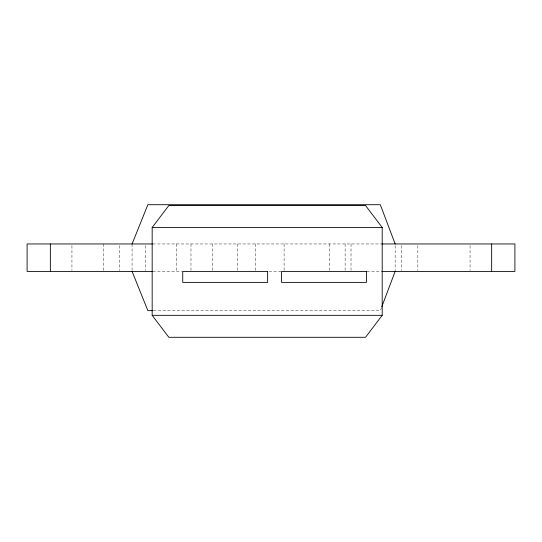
<?xml version="1.0" encoding="UTF-8"?>
<svg xmlns="http://www.w3.org/2000/svg" width="542" height="542" viewBox="0 0 542 542"><rect width="100%" height="100%" fill="white"/><g stroke="black" fill="none" stroke-linecap="round" stroke-linejoin="round"><path stroke-width="0.41" stroke-dasharray="2.71 2.03" d="M381.5 307.51L380.315 310.647L153.318 310.647M152.776 243.954L381.643 243.954M152.776 271.406L181.766 271.406M269.035 271.406L280.797 271.406M366.887 271.406L381.643 271.406M470.063 245.614L470.063 270.573M417.841 245.614L417.841 270.573M401.717 245.614L401.717 270.573M395.152 245.614L395.152 270.573M351.02 243.954L351.02 270.573M345.125 243.954L345.125 270.573M329.434 243.954L329.434 270.573M284.103 243.954L284.103 270.573M255.688 243.954L255.688 270.573M237.227 243.954L237.227 270.573M212.566 243.954L212.566 271.406M190.98 243.954L190.98 270.573M176.211 243.954L176.211 271.406M145.737 245.614L145.737 270.573M132.079 243.954L132.079 270.573M119.613 245.614L119.613 270.573M103.495 243.954L103.495 270.573M71.937 245.614L71.937 270.573"/><path stroke-width="0.81" d="M381.798 306.725L395.152 271.406M132.079 243.954L147.864 204.707L380.315 204.707L395.152 243.954M152.173 227.477L168.847 205.52L365.525 205.52L382.198 227.477L382.198 315.329L365.525 337.293L168.847 337.293L152.173 315.329L152.173 227.477L382.198 227.477M152.438 243.954L27.1 243.954L27.1 271.406L152.438 271.406M381.927 243.954L514.9 243.954L514.9 271.406L381.927 271.406M152.81 310.647L147.864 310.647L132.079 271.406M152.173 315.329L382.198 315.329M491.648 243.954L491.648 271.406M50.352 243.954L50.352 271.406M267.633 271.406L182.729 271.406L182.729 282.389L267.633 282.389L267.633 271.406M366.467 271.406L281.562 271.406L281.562 282.389L366.467 282.389L366.467 271.406"/></g></svg>
